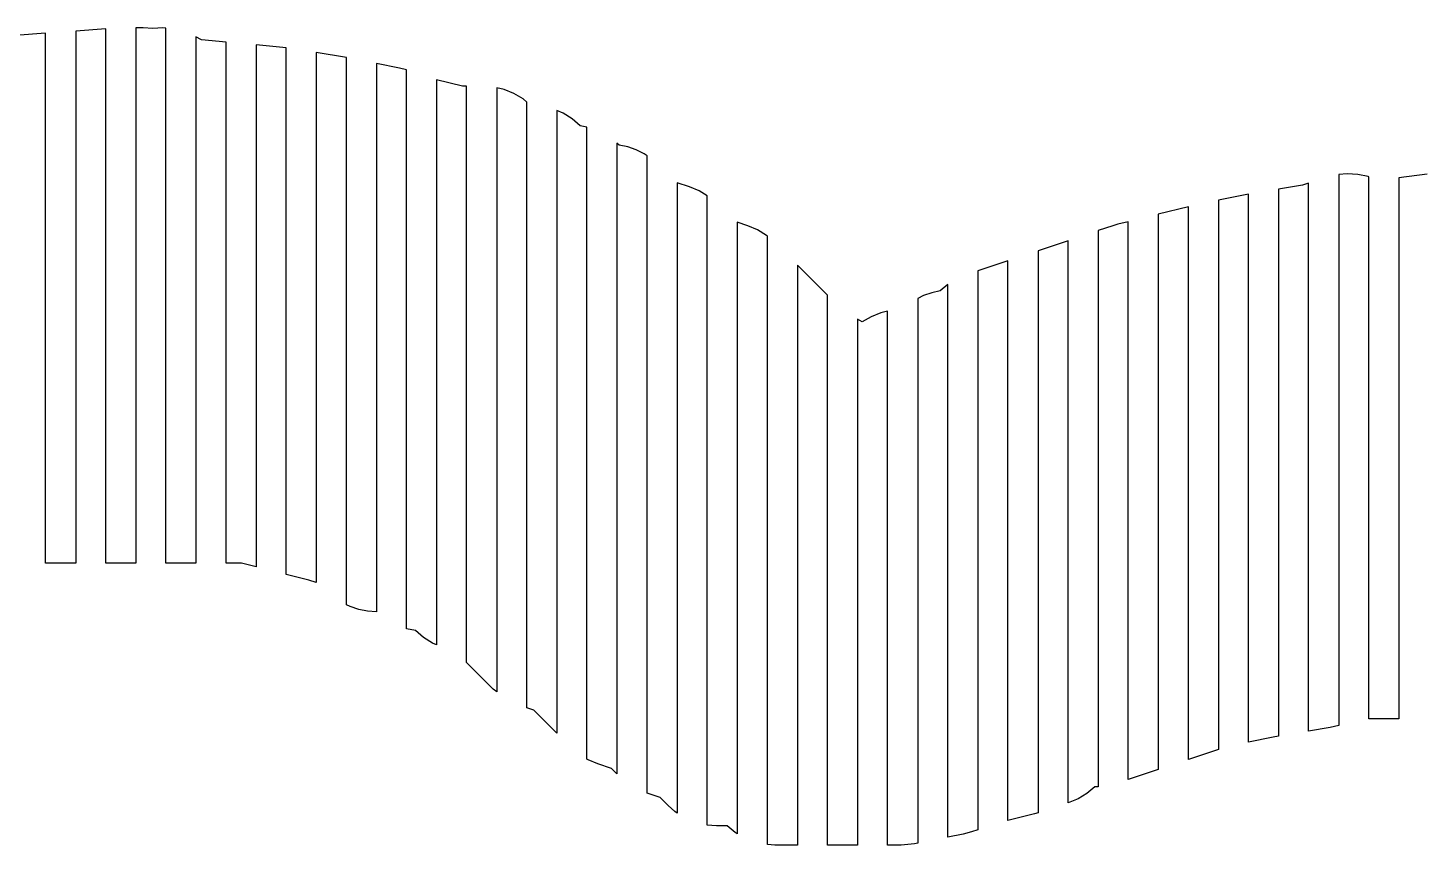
# Model space of a CAD drawing. Header units: metres. Extents: x -6 to 1890, y -8 to 898.
# Drawn here: x 919.2 to 1104.5, y 789.7 to 898.4 of the extents above; entities that cross this region are included whole.
import ezdxf

# ---------------------------------------------------------------- set-up
doc = ezdxf.new("R2010")
doc.units = ezdxf.units.M
doc.layers.add('PASSADAS_COMPLETAS', color=1, linetype='CONTINUOUS')
doc.layers.add('PECAS_2D', color=3, linetype='CONTINUOUS')

msp = doc.modelspace()

# ---------------------------------------------------------------- linework, layer by layer
at = {"layer": 'PASSADAS_COMPLETAS'}
msp.add_lwpolyline([(1105.344, 878.955), (1101.578, 878.484), (1101.578, 873.345), (1101.578, 872.06), (1101.578, 870.775), (1101.578, 869.491), (1101.578, 868.206), (1101.578, 866.921), (1101.578, 864.352), (1101.578, 861.782), (1101.578, 859.212), (1101.578, 856.643), (1101.578, 854.073), (1101.578, 852.788), (1101.578, 851.504), (1101.578, 850.219), (1101.578, 848.934), (1101.578, 816.814), (1101.578, 815.529), (1101.578, 814.244), (1101.578, 812.96), (1101.578, 811.675), (1101.578, 810.39), (1101.578, 806.536), (1097.578, 806.536), (1097.578, 810.396), (1097.578, 811.683), (1097.578, 812.97), (1097.578, 814.256), (1097.578, 815.543), (1097.578, 816.83), (1097.578, 849), (1097.578, 850.287), (1097.578, 851.573), (1097.578, 852.86), (1097.578, 854.147), (1097.578, 856.72), (1097.578, 859.294), (1097.578, 861.868), (1097.578, 864.441), (1097.578, 865.728), (1097.578, 867.015), (1097.578, 868.302), (1097.578, 869.588), (1097.578, 870.875), (1097.578, 872.162), (1097.578, 873.449), (1097.578, 878.596), (1097.482, 878.633), (1096.11, 878.936), (1094.7, 879.024), (1093.578, 878.92), (1093.578, 872.491), (1093.578, 871.205), (1093.578, 869.919), (1093.578, 868.633), (1093.578, 867.348), (1093.578, 866.062), (1093.578, 863.49), (1093.578, 860.919), (1093.578, 858.347), (1093.578, 855.775), (1093.578, 853.204), (1093.578, 851.918), (1093.578, 850.632), (1093.578, 849.346), (1093.578, 848.06), (1093.578, 817.201), (1093.578, 815.915), (1093.578, 814.629), (1093.578, 813.343), (1093.578, 812.057), (1093.578, 810.772), (1093.578, 805.628), (1092.458, 805.367), (1089.578, 804.887), (1089.578, 810.092), (1089.578, 811.394), (1089.578, 812.695), (1089.578, 813.997), (1089.578, 815.298), (1089.578, 847.832), (1089.578, 849.134), (1089.578, 850.435), (1089.578, 851.736), (1089.578, 853.038), (1089.578, 855.64), (1089.578, 858.243), (1089.578, 860.846), (1089.578, 863.449), (1089.578, 866.051), (1089.578, 867.353), (1089.578, 868.654), (1089.578, 869.955), (1089.578, 871.257), (1089.578, 872.558), (1089.578, 877.764), (1088.761, 877.491), (1085.578, 876.961), (1085.578, 871.765), (1085.578, 870.466), (1085.578, 869.167), (1085.578, 867.868), (1085.578, 866.569), (1085.578, 863.971), (1085.578, 861.374), (1085.578, 858.776), (1085.578, 856.178), (1085.578, 853.58), (1085.578, 852.281), (1085.578, 850.982), (1085.578, 849.683), (1085.578, 848.384), (1085.578, 847.085), (1085.578, 815.911), (1085.578, 814.612), (1085.578, 813.313), (1085.578, 812.014), (1085.578, 810.715), (1085.578, 809.416), (1085.578, 804.22), (1084.847, 804.098), (1081.578, 803.445), (1081.578, 808.648), (1081.578, 809.949), (1081.578, 811.25), (1081.578, 812.551), (1081.578, 813.851), (1081.578, 846.373), (1081.578, 847.673), (1081.578, 848.974), (1081.578, 850.275), (1081.578, 851.576), (1081.578, 854.178), (1081.578, 856.779), (1081.578, 859.381), (1081.578, 861.983), (1081.578, 864.584), (1081.578, 865.885), (1081.578, 867.186), (1081.578, 868.487), (1081.578, 869.788), (1081.578, 871.089), (1081.578, 876.292), (1077.578, 875.495), (1077.578, 870.277), (1077.578, 868.972), (1077.578, 867.668), (1077.578, 866.363), (1077.578, 865.059), (1077.578, 863.754), (1077.578, 862.45), (1077.578, 859.841), (1077.578, 857.232), (1077.578, 854.623), (1077.578, 852.014), (1077.578, 850.71), (1077.578, 849.405), (1077.578, 848.101), (1077.578, 846.796), (1077.578, 845.492), (1077.578, 812.88), (1077.578, 811.575), (1077.578, 810.271), (1077.578, 808.966), (1077.578, 807.662), (1077.578, 802.444), (1073.578, 801.111), (1073.578, 806.27), (1073.578, 807.56), (1073.578, 808.85), (1073.578, 810.14), (1073.578, 811.43), (1073.578, 846.258), (1073.578, 847.548), (1073.578, 848.838), (1073.578, 850.128), (1073.578, 852.708), (1073.578, 855.287), (1073.578, 857.867), (1073.578, 860.447), (1073.578, 861.737), (1073.578, 863.027), (1073.578, 864.317), (1073.578, 865.607), (1073.578, 866.897), (1073.578, 868.187), (1073.578, 869.477), (1073.578, 874.636), (1069.578, 873.636), (1069.578, 868.453), (1069.578, 867.157), (1069.578, 865.862), (1069.578, 864.566), (1069.578, 863.27), (1069.578, 861.974), (1069.578, 859.383), (1069.578, 856.791), (1069.578, 854.2), (1069.578, 851.608), (1069.578, 849.017), (1069.578, 847.721), (1069.578, 846.425), (1069.578, 845.129), (1069.578, 843.833), (1069.578, 810.143), (1069.578, 808.848), (1069.578, 807.552), (1069.578, 806.256), (1069.578, 804.96), (1069.578, 799.777), (1065.578, 798.444), (1065.578, 803.65), (1065.578, 804.952), (1065.578, 806.254), (1065.578, 807.555), (1065.578, 808.857), (1065.578, 842.699), (1065.578, 844.001), (1065.578, 845.302), (1065.578, 846.604), (1065.578, 847.906), (1065.578, 849.207), (1065.578, 851.81), (1065.578, 854.414), (1065.578, 857.017), (1065.578, 859.62), (1065.578, 860.922), (1065.578, 863.525), (1065.578, 864.827), (1065.578, 866.128), (1065.578, 867.43), (1065.578, 872.636), (1064.195, 872.291), (1063.524, 872.095), (1061.578, 871.446), (1061.578, 866.258), (1061.578, 864.96), (1061.578, 863.663), (1061.578, 862.366), (1061.578, 861.069), (1061.578, 858.474), (1061.578, 857.177), (1061.578, 854.583), (1061.578, 851.988), (1061.578, 849.394), (1061.578, 846.8), (1061.578, 845.502), (1061.578, 844.205), (1061.578, 841.611), (1061.578, 807.884), (1061.578, 806.586), (1061.578, 805.289), (1061.578, 803.992), (1061.578, 802.695), (1061.578, 801.398), (1061.578, 797.506), (1061.122, 797.487), (1060.077, 796.611), (1058.905, 795.896), (1057.578, 795.346), (1057.578, 800.503), (1057.578, 801.792), (1057.578, 803.081), (1057.578, 804.37), (1057.578, 805.659), (1057.578, 806.948), (1057.578, 840.464), (1057.578, 843.042), (1057.578, 844.331), (1057.578, 845.621), (1057.578, 848.199), (1057.578, 850.777), (1057.578, 853.355), (1057.578, 855.933), (1057.578, 858.511), (1057.578, 859.8), (1057.578, 861.09), (1057.578, 862.379), (1057.578, 863.668), (1057.578, 864.957), (1057.578, 870.113), (1053.578, 868.78), (1053.578, 863.624), (1053.578, 862.335), (1053.578, 861.046), (1053.578, 859.757), (1053.578, 858.468), (1053.578, 855.89), (1053.578, 854.601), (1053.578, 852.023), (1053.578, 849.446), (1053.578, 846.868), (1053.578, 844.29), (1053.578, 843.001), (1053.578, 841.712), (1053.578, 840.423), (1053.578, 839.134), (1053.578, 805.622), (1053.578, 804.333), (1053.578, 803.044), (1053.578, 801.755), (1053.578, 800.466), (1053.578, 799.177), (1053.578, 794.021), (1053.098, 793.881), (1049.578, 793.001), (1049.578, 798.135), (1049.578, 799.419), (1049.578, 800.703), (1049.578, 801.986), (1049.578, 803.27), (1049.578, 808.404), (1049.578, 837.925), (1049.578, 839.209), (1049.578, 840.492), (1049.578, 841.776), (1049.578, 843.059), (1049.578, 844.343), (1049.578, 846.91), (1049.578, 849.477), (1049.578, 852.044), (1049.578, 854.611), (1049.578, 857.178), (1049.578, 858.462), (1049.578, 859.745), (1049.578, 861.029), (1049.578, 867.446), (1045.578, 866.113), (1045.578, 859.592), (1045.578, 858.288), (1045.578, 856.984), (1045.578, 855.68), (1045.578, 854.376), (1045.578, 853.072), (1045.578, 850.463), (1045.578, 847.855), (1045.578, 845.247), (1045.578, 842.639), (1045.578, 841.334), (1045.578, 840.03), (1045.578, 838.726), (1045.578, 837.422), (1045.578, 836.118), (1045.578, 802.21), (1045.578, 800.906), (1045.578, 799.602), (1045.578, 798.298), (1045.578, 796.994), (1045.578, 791.777), (1044.72, 791.491), (1043.627, 791.201), (1041.578, 790.791), (1041.578, 795.949), (1041.578, 797.239), (1041.578, 798.528), (1041.578, 799.817), (1041.578, 801.107), (1041.578, 834.633), (1041.578, 835.922), (1041.578, 837.212), (1041.578, 838.501), (1041.578, 839.791), (1041.578, 842.369), (1041.578, 844.948), (1041.578, 847.527), (1041.578, 850.106), (1041.578, 851.396), (1041.578, 853.975), (1041.578, 855.264), (1041.578, 856.553), (1041.578, 857.843), (1041.578, 864.29), (1040.569, 863.424), (1039.451, 863.194), (1038.358, 862.821), (1037.578, 862.437), (1037.578, 855.969), (1037.578, 854.675), (1037.578, 853.381), (1037.578, 852.088), (1037.578, 850.794), (1037.578, 848.207), (1037.578, 845.619), (1037.578, 843.032), (1037.578, 840.445), (1037.578, 839.151), (1037.578, 837.857), (1037.578, 836.564), (1037.578, 835.27), (1037.578, 833.976), (1037.578, 832.683), (1037.578, 831.389), (1037.578, 801.634), (1037.578, 800.341), (1037.578, 799.047), (1037.578, 797.753), (1037.578, 796.46), (1037.578, 795.166), (1037.578, 789.991), (1037.164, 789.908), (1035.379, 789.732), (1033.578, 789.732), (1033.578, 793.604), (1033.578, 794.895), (1033.578, 796.186), (1033.578, 797.476), (1033.578, 798.767), (1033.578, 800.058), (1033.578, 829.746), (1033.578, 831.037), (1033.578, 832.328), (1033.578, 833.619), (1033.578, 834.909), (1033.578, 836.2), (1033.578, 838.782), (1033.578, 841.363), (1033.578, 843.945), (1033.578, 846.526), (1033.578, 849.108), (1033.578, 850.399), (1033.578, 851.69), (1033.578, 852.98), (1033.578, 854.271), (1033.578, 860.725), (1032.672, 860.517), (1031.388, 860.007), (1030.209, 859.317), (1029.578, 859.69), (1029.578, 854.508), (1029.578, 853.213), (1029.578, 851.917), (1029.578, 849.326), (1029.578, 848.031), (1029.578, 846.735), (1029.578, 844.144), (1029.578, 841.553), (1029.578, 836.371), (1029.578, 835.075), (1029.578, 833.78), (1029.578, 832.484), (1029.578, 831.189), (1029.578, 829.893), (1029.578, 800.096), (1029.578, 798.8), (1029.578, 797.505), (1029.578, 796.209), (1029.578, 794.914), (1029.578, 793.618), (1029.578, 789.732), (1025.578, 789.732), (1025.578, 793.581), (1025.578, 794.864), (1025.578, 796.147), (1025.578, 797.43), (1025.578, 798.713), (1025.578, 799.996), (1025.578, 832.073), (1025.578, 834.639), (1025.578, 835.922), (1025.578, 837.205), (1025.578, 839.771), (1025.578, 842.337), (1025.578, 843.62), (1025.578, 844.903), (1025.578, 846.186), (1025.578, 847.469), (1025.578, 848.752), (1025.578, 850.035), (1025.578, 851.319), (1025.578, 852.602), (1025.578, 853.885), (1025.578, 855.168), (1025.578, 856.451), (1025.578, 857.734), (1025.578, 862.866), (1021.578, 866.866), (1021.578, 861.724), (1021.578, 860.438), (1021.578, 859.153), (1021.578, 857.867), (1021.578, 856.581), (1021.578, 855.296), (1021.578, 852.725), (1021.578, 850.154), (1021.578, 848.868), (1021.578, 846.297), (1021.578, 845.011), (1021.578, 843.726), (1021.578, 842.44), (1021.578, 841.155), (1021.578, 839.869), (1021.578, 838.583), (1021.578, 837.298), (1021.578, 836.012), (1021.578, 834.727), (1021.578, 800.016), (1021.578, 798.731), (1021.578, 797.445), (1021.578, 796.16), (1021.578, 794.874), (1021.578, 793.588), (1021.578, 789.732), (1018.576, 789.732), (1017.578, 789.808), (1017.578, 794.946), (1017.578, 796.23), (1017.578, 797.515), (1017.578, 798.799), (1017.578, 800.083), (1017.578, 801.368), (1017.578, 837.332), (1017.578, 838.616), (1017.578, 839.901), (1017.578, 841.185), (1017.578, 842.47), (1017.578, 843.754), (1017.578, 845.038), (1017.578, 847.607), (1017.578, 850.176), (1017.578, 852.745), (1017.578, 854.029), (1017.578, 856.598), (1017.578, 857.883), (1017.578, 859.167), (1017.578, 860.452), (1017.578, 861.736), (1017.578, 863.02), (1017.578, 864.305), (1017.578, 870.727), (1017.482, 870.809), (1016.282, 871.551), (1014.99, 872.095), (1013.578, 872.566), (1013.578, 867.403), (1013.578, 866.112), (1013.578, 864.822), (1013.578, 863.531), (1013.578, 862.24), (1013.578, 859.659), (1013.578, 858.368), (1013.578, 857.077), (1013.578, 854.496), (1013.578, 851.914), (1013.578, 849.333), (1013.578, 848.042), (1013.578, 846.752), (1013.578, 845.461), (1013.578, 844.17), (1013.578, 841.589), (1013.578, 802.867), (1013.578, 801.577), (1013.578, 800.286), (1013.578, 798.995), (1013.578, 797.704), (1013.578, 796.414), (1013.578, 791.251), (1013.287, 791.426), (1012.222, 792.317), (1010.82, 792.317), (1009.578, 792.407), (1009.578, 797.555), (1009.578, 798.842), (1009.578, 800.129), (1009.578, 801.417), (1009.578, 802.704), (1009.578, 803.991), (1009.578, 845.18), (1009.578, 846.467), (1009.578, 847.754), (1009.578, 849.041), (1009.578, 850.328), (1009.578, 851.615), (1009.578, 854.19), (1009.578, 856.764), (1009.578, 859.338), (1009.578, 860.625), (1009.578, 861.913), (1009.578, 863.2), (1009.578, 864.487), (1009.578, 865.774), (1009.578, 867.061), (1009.578, 868.348), (1009.578, 869.636), (1009.578, 870.923), (1009.578, 876.071), (1008.527, 876.721), (1007.234, 877.266), (1005.578, 877.818), (1005.578, 872.66), (1005.578, 871.37), (1005.578, 870.081), (1005.578, 868.791), (1005.578, 867.502), (1005.578, 866.212), (1005.578, 864.923), (1005.578, 863.633), (1005.578, 862.344), (1005.578, 859.765), (1005.578, 857.186), (1005.578, 854.607), (1005.578, 853.317), (1005.578, 852.027), (1005.578, 850.738), (1005.578, 849.448), (1005.578, 848.159), (1005.578, 806.894), (1005.578, 805.605), (1005.578, 804.315), (1005.578, 803.026), (1005.578, 801.736), (1005.578, 800.447), (1005.578, 799.157), (1005.578, 793.999), (1005.267, 794.208), (1004.385, 794.982), (1003.319, 796.048), (1001.578, 796.629), (1001.578, 801.766), (1001.578, 803.051), (1001.578, 804.335), (1001.578, 805.62), (1001.578, 806.904), (1001.578, 808.188), (1001.578, 809.473), (1001.578, 850.574), (1001.578, 851.858), (1001.578, 853.143), (1001.578, 854.427), (1001.578, 855.711), (1001.578, 856.996), (1001.578, 859.565), (1001.578, 862.134), (1001.578, 863.418), (1001.578, 865.987), (1001.578, 868.556), (1001.578, 869.84), (1001.578, 871.124), (1001.578, 872.409), (1001.578, 873.693), (1001.578, 874.978), (1001.578, 876.262), (1001.578, 881.4), (1001.185, 881.664), (1000.127, 882.192), (999.014, 882.577), (997.865, 882.823), (997.578, 883.076), (997.578, 877.914), (997.578, 876.624), (997.578, 875.334), (997.578, 874.043), (997.578, 872.753), (997.578, 871.463), (997.578, 870.172), (997.578, 868.882), (997.578, 867.592), (997.578, 865.011), (997.578, 862.43), (997.578, 859.85), (997.578, 858.56), (997.578, 857.269), (997.578, 855.979), (997.578, 854.688), (997.578, 853.398), (997.578, 812.108), (997.578, 810.817), (997.578, 809.527), (997.578, 808.237), (997.578, 806.946), (997.578, 805.656), (997.578, 804.366), (997.578, 799.204), (996.856, 799.926), (995.016, 800.54), (993.724, 801.084), (993.578, 801.174), (993.578, 806.346), (993.578, 807.639), (993.578, 808.932), (993.578, 810.225), (993.578, 811.518), (993.578, 812.811), (993.578, 814.104), (993.578, 855.479), (993.578, 856.772), (993.578, 858.065), (993.578, 859.358), (993.578, 860.651), (993.578, 863.237), (993.578, 865.823), (993.578, 867.116), (993.578, 869.702), (993.578, 872.288), (993.578, 873.581), (993.578, 874.874), (993.578, 876.167), (993.578, 877.46), (993.578, 878.753), (993.578, 880.046), (993.578, 885.218), (992.695, 885.408), (991.623, 886.325), (990.399, 887.078), (989.578, 887.418), (989.578, 882.243), (989.578, 880.949), (989.578, 879.656), (989.578, 877.068), (989.578, 875.774), (989.578, 874.481), (989.578, 873.187), (989.578, 871.893), (989.578, 870.599), (989.578, 868.012), (989.578, 865.424), (989.578, 862.837), (989.578, 861.543), (989.578, 860.25), (989.578, 858.956), (989.578, 857.662), (989.578, 818.85), (989.578, 817.556), (989.578, 816.263), (989.578, 814.969), (989.578, 813.675), (989.578, 812.381), (989.578, 811.088), (989.578, 804.619), (986.515, 807.682), (985.578, 807.994), (985.578, 813.192), (985.578, 814.491), (985.578, 815.79), (985.578, 817.09), (985.578, 818.389), (985.578, 819.688), (985.578, 820.988), (985.578, 822.287), (985.578, 859.967), (985.578, 861.267), (985.578, 862.566), (985.578, 863.865), (985.578, 865.165), (985.578, 867.763), (985.578, 870.362), (985.578, 872.961), (985.578, 875.559), (985.578, 876.859), (985.578, 878.158), (985.578, 879.457), (985.578, 880.757), (985.578, 882.056), (985.578, 883.355), (985.578, 888.553), (985.086, 888.964), (983.875, 889.694), (982.558, 890.23), (981.578, 890.46), (981.578, 885.275), (981.578, 883.979), (981.578, 882.683), (981.578, 881.387), (981.578, 880.091), (981.578, 878.795), (981.578, 877.499), (981.578, 876.202), (981.578, 874.906), (981.578, 872.314), (981.578, 869.722), (981.578, 867.13), (981.578, 865.833), (981.578, 864.537), (981.578, 863.241), (981.578, 861.945), (981.578, 860.649), (981.578, 824.357), (981.578, 823.061), (981.578, 821.765), (981.578, 820.469), (981.578, 819.173), (981.578, 817.877), (981.578, 816.58), (981.578, 810.1), (981.118, 810.494), (977.578, 814.034), (977.578, 819.229), (977.578, 820.527), (977.578, 821.826), (977.578, 823.125), (977.578, 824.424), (977.578, 825.722), (977.578, 827.021), (977.578, 862.087), (977.578, 863.385), (977.578, 864.684), (977.578, 865.983), (977.578, 867.282), (977.578, 868.58), (977.578, 871.178), (977.578, 873.775), (977.578, 876.373), (977.578, 877.672), (977.578, 878.97), (977.578, 880.269), (977.578, 881.568), (977.578, 882.866), (977.578, 884.165), (977.578, 885.464), (977.578, 886.763), (977.578, 890.659), (977.04, 890.659), (973.578, 891.524), (973.578, 887.637), (973.578, 886.341), (973.578, 885.045), (973.578, 883.75), (973.578, 882.454), (973.578, 881.158), (973.578, 879.862), (973.578, 878.567), (973.578, 877.271), (973.578, 875.975), (973.578, 873.383), (973.578, 870.792), (973.578, 868.2), (973.578, 866.905), (973.578, 865.609), (973.578, 864.313), (973.578, 829.327), (973.578, 828.032), (973.578, 826.736), (973.578, 825.44), (973.578, 824.144), (973.578, 822.849), (973.578, 821.553), (973.578, 816.37), (973.042, 816.596), (971.842, 817.337), (970.768, 818.259), (969.578, 818.514), (969.578, 823.728), (969.578, 825.032), (969.578, 826.336), (969.578, 827.639), (969.578, 828.943), (969.578, 830.247), (969.578, 831.55), (969.578, 865.445), (969.578, 866.749), (969.578, 868.053), (969.578, 869.356), (969.578, 871.964), (969.578, 874.571), (969.578, 877.178), (969.578, 878.482), (969.578, 879.786), (969.578, 881.089), (969.578, 882.393), (969.578, 883.697), (969.578, 885), (969.578, 886.304), (969.578, 887.608), (969.578, 888.911), (969.578, 892.822), (968.656, 893.067), (965.578, 893.683), (965.578, 889.776), (965.578, 888.474), (965.578, 887.171), (965.578, 885.869), (965.578, 884.567), (965.578, 883.264), (965.578, 881.962), (965.578, 879.358), (965.578, 878.055), (965.578, 875.451), (965.578, 872.846), (965.578, 871.544), (965.578, 870.242), (965.578, 868.939), (965.578, 867.637), (965.578, 866.335), (965.578, 832.475), (965.578, 831.173), (965.578, 829.87), (965.578, 828.568), (965.578, 827.266), (965.578, 825.964), (965.578, 824.661), (965.578, 820.754), (964.408, 820.83), (963.237, 821.061), (962.096, 821.447), (961.578, 821.703), (961.578, 826.9), (961.578, 828.2), (961.578, 829.499), (961.578, 830.799), (961.578, 832.098), (961.578, 833.397), (961.578, 867.181), (961.578, 868.48), (961.578, 869.779), (961.578, 871.079), (961.578, 872.378), (961.578, 874.977), (961.578, 877.576), (961.578, 878.875), (961.578, 881.474), (961.578, 882.773), (961.578, 884.072), (961.578, 885.372), (961.578, 886.671), (961.578, 887.97), (961.578, 889.27), (961.578, 890.569), (961.578, 894.467), (957.578, 895.134), (957.578, 891.218), (957.578, 889.913), (957.578, 888.608), (957.578, 887.303), (957.578, 885.997), (957.578, 884.692), (957.578, 883.387), (957.578, 882.082), (957.578, 880.776), (957.578, 878.166), (957.578, 875.556), (957.578, 872.945), (957.578, 871.64), (957.578, 870.335), (957.578, 869.03), (957.578, 867.724), (957.578, 835.094), (957.578, 833.789), (957.578, 832.484), (957.578, 831.178), (957.578, 829.873), (957.578, 828.568), (957.578, 824.652), (956.569, 824.989), (953.578, 825.737), (953.578, 829.628), (953.578, 830.925), (953.578, 832.222), (953.578, 833.519), (953.578, 834.816), (953.578, 836.113), (953.578, 868.54), (953.578, 869.837), (953.578, 871.134), (953.578, 872.431), (953.578, 873.728), (953.578, 876.323), (953.578, 878.917), (953.578, 881.511), (953.578, 882.808), (953.578, 884.105), (953.578, 885.402), (953.578, 886.699), (953.578, 887.996), (953.578, 889.293), (953.578, 890.59), (953.578, 891.888), (953.578, 895.779), (949.578, 896.146), (949.578, 892.29), (949.578, 891.005), (949.578, 889.719), (949.578, 888.434), (949.578, 887.149), (949.578, 885.863), (949.578, 884.578), (949.578, 883.293), (949.578, 880.722), (949.578, 878.151), (949.578, 875.58), (949.578, 874.295), (949.578, 873.01), (949.578, 871.724), (949.578, 870.439), (949.578, 869.154), (949.578, 838.305), (949.578, 835.734), (949.578, 834.449), (949.578, 833.163), (949.578, 831.878), (949.578, 830.593), (949.578, 826.737), (947.654, 827.217), (945.578, 827.217), (945.578, 831.067), (945.578, 832.35), (945.578, 833.633), (945.578, 834.917), (945.578, 836.2), (945.578, 837.483), (945.578, 870.846), (945.578, 872.129), (945.578, 873.412), (945.578, 874.696), (945.578, 877.262), (945.578, 879.828), (945.578, 881.112), (945.578, 883.678), (945.578, 884.961), (945.578, 886.244), (945.578, 887.528), (945.578, 888.811), (945.578, 890.094), (945.578, 891.377), (945.578, 892.66), (945.578, 896.51), (942.305, 896.807), (941.578, 897.233), (941.578, 893.343), (941.578, 892.047), (941.578, 890.75), (941.578, 889.453), (941.578, 888.157), (941.578, 886.86), (941.578, 885.564), (941.578, 884.267), (941.578, 881.674), (941.578, 879.081), (941.578, 876.488), (941.578, 875.191), (941.578, 873.894), (941.578, 872.598), (941.578, 871.301), (941.578, 870.005), (941.578, 837.59), (941.578, 836.294), (941.578, 834.997), (941.578, 833.7), (941.578, 832.404), (941.578, 831.107), (941.578, 827.217), (937.578, 827.217), (937.578, 831.099), (937.578, 832.393), (937.578, 833.687), (937.578, 834.981), (937.578, 836.275), (937.578, 837.569), (937.578, 869.917), (937.578, 871.211), (937.578, 872.505), (937.578, 873.798), (937.578, 875.092), (937.578, 877.68), (937.578, 880.268), (937.578, 882.856), (937.578, 884.15), (937.578, 885.444), (937.578, 886.738), (937.578, 888.032), (937.578, 889.326), (937.578, 890.619), (937.578, 891.913), (937.578, 893.207), (937.578, 898.383), (937.186, 898.414), (935.848, 898.322), (934.556, 898.414), (933.578, 898.414), (933.578, 893.236), (933.578, 891.942), (933.578, 890.648), (933.578, 889.353), (933.578, 888.059), (933.578, 886.764), (933.578, 885.47), (933.578, 884.175), (933.578, 881.586), (933.578, 878.997), (933.578, 876.408), (933.578, 875.114), (933.578, 873.819), (933.578, 872.525), (933.578, 871.23), (933.578, 869.936), (933.578, 837.573), (933.578, 836.279), (933.578, 834.984), (933.578, 833.69), (933.578, 832.395), (933.578, 831.101), (933.578, 827.217), (929.578, 827.217), (929.578, 831.093), (929.578, 832.385), (929.578, 833.676), (929.578, 834.968), (929.578, 836.26), (929.578, 837.552), (929.578, 869.847), (929.578, 871.139), (929.578, 872.431), (929.578, 873.722), (929.578, 875.014), (929.578, 877.598), (929.578, 880.181), (929.578, 881.473), (929.578, 884.057), (929.578, 885.349), (929.578, 886.641), (929.578, 887.932), (929.578, 889.224), (929.578, 890.516), (929.578, 891.808), (929.578, 893.099), (929.578, 898.267), (925.578, 897.981), (925.578, 892.835), (925.578, 891.548), (925.578, 890.261), (925.578, 888.975), (925.578, 887.688), (925.578, 886.401), (925.578, 885.115), (925.578, 883.828), (925.578, 882.542), (925.578, 879.968), (925.578, 877.395), (925.578, 874.822), (925.578, 873.535), (925.578, 872.249), (925.578, 870.962), (925.578, 869.676), (925.578, 837.51), (925.578, 836.224), (925.578, 834.937), (925.578, 833.65), (925.578, 832.364), (925.578, 831.077), (925.578, 827.217), (921.578, 827.217), (921.578, 831.133), (921.578, 832.438), (921.578, 833.743), (921.578, 835.048), (921.578, 836.353), (921.578, 837.659), (921.578, 868.982), (921.578, 870.287), (921.578, 871.592), (921.578, 872.898), (921.578, 874.203), (921.578, 876.813), (921.578, 879.423), (921.578, 882.034), (921.578, 884.644), (921.578, 885.949), (921.578, 887.254), (921.578, 888.559), (921.578, 889.864), (921.578, 891.17), (921.578, 892.475), (921.578, 897.695), (917.578, 897.41)], dxfattribs=at)
at = {"layer": 'PECAS_2D'}
msp.add_lwpolyline([(1105.344, 878.955), (1101.578, 878.484), (1101.578, 873.345), (1101.578, 872.06), (1101.578, 870.775), (1101.578, 869.491), (1101.578, 868.206), (1101.578, 866.921), (1101.578, 864.352), (1101.578, 861.782), (1101.578, 859.212), (1101.578, 856.643), (1101.578, 854.073), (1101.578, 852.788), (1101.578, 851.504), (1101.578, 850.219), (1101.578, 848.934), (1101.578, 816.814), (1101.578, 815.529), (1101.578, 814.244), (1101.578, 812.96), (1101.578, 811.675), (1101.578, 810.39), (1101.578, 806.536), (1097.578, 806.536), (1097.578, 810.396), (1097.578, 811.683), (1097.578, 812.97), (1097.578, 814.256), (1097.578, 815.543), (1097.578, 816.83), (1097.578, 849), (1097.578, 850.287), (1097.578, 851.573), (1097.578, 852.86), (1097.578, 854.147), (1097.578, 856.72), (1097.578, 859.294), (1097.578, 861.868), (1097.578, 864.441), (1097.578, 865.728), (1097.578, 867.015), (1097.578, 868.302), (1097.578, 869.588), (1097.578, 870.875), (1097.578, 872.162), (1097.578, 873.449), (1097.578, 878.596), (1097.482, 878.633), (1096.11, 878.936), (1094.7, 879.024), (1093.578, 878.92), (1093.578, 872.491), (1093.578, 871.205), (1093.578, 869.919), (1093.578, 868.633), (1093.578, 867.348), (1093.578, 866.062), (1093.578, 863.49), (1093.578, 860.919), (1093.578, 858.347), (1093.578, 855.775), (1093.578, 853.204), (1093.578, 851.918), (1093.578, 850.632), (1093.578, 849.346), (1093.578, 848.06), (1093.578, 817.201), (1093.578, 815.915), (1093.578, 814.629), (1093.578, 813.343), (1093.578, 812.057), (1093.578, 810.772), (1093.578, 805.628), (1092.458, 805.367), (1089.578, 804.887), (1089.578, 810.092), (1089.578, 811.394), (1089.578, 812.695), (1089.578, 813.997), (1089.578, 815.298), (1089.578, 847.832), (1089.578, 849.134), (1089.578, 850.435), (1089.578, 851.736), (1089.578, 853.038), (1089.578, 855.64), (1089.578, 858.243), (1089.578, 860.846), (1089.578, 863.449), (1089.578, 866.051), (1089.578, 867.353), (1089.578, 868.654), (1089.578, 869.955), (1089.578, 871.257), (1089.578, 872.558), (1089.578, 877.764), (1088.761, 877.491), (1085.578, 876.961), (1085.578, 871.765), (1085.578, 870.466), (1085.578, 869.167), (1085.578, 867.868), (1085.578, 866.569), (1085.578, 863.971), (1085.578, 861.374), (1085.578, 858.776), (1085.578, 856.178), (1085.578, 853.58), (1085.578, 852.281), (1085.578, 850.982), (1085.578, 849.683), (1085.578, 848.384), (1085.578, 847.085), (1085.578, 815.911), (1085.578, 814.612), (1085.578, 813.313), (1085.578, 812.014), (1085.578, 810.715), (1085.578, 809.416), (1085.578, 804.22), (1084.847, 804.098), (1081.578, 803.445), (1081.578, 808.648), (1081.578, 809.949), (1081.578, 811.25), (1081.578, 812.551), (1081.578, 813.851), (1081.578, 846.373), (1081.578, 847.673), (1081.578, 848.974), (1081.578, 850.275), (1081.578, 851.576), (1081.578, 854.178), (1081.578, 856.779), (1081.578, 859.381), (1081.578, 861.983), (1081.578, 864.584), (1081.578, 865.885), (1081.578, 867.186), (1081.578, 868.487), (1081.578, 869.788), (1081.578, 871.089), (1081.578, 876.292), (1077.578, 875.495), (1077.578, 870.277), (1077.578, 868.972), (1077.578, 867.668), (1077.578, 866.363), (1077.578, 865.059), (1077.578, 863.754), (1077.578, 862.45), (1077.578, 859.841), (1077.578, 857.232), (1077.578, 854.623), (1077.578, 852.014), (1077.578, 850.71), (1077.578, 849.405), (1077.578, 848.101), (1077.578, 846.796), (1077.578, 845.492), (1077.578, 812.88), (1077.578, 811.575), (1077.578, 810.271), (1077.578, 808.966), (1077.578, 807.662), (1077.578, 802.444), (1073.578, 801.111), (1073.578, 806.27), (1073.578, 807.56), (1073.578, 808.85), (1073.578, 810.14), (1073.578, 811.43), (1073.578, 846.258), (1073.578, 847.548), (1073.578, 848.838), (1073.578, 850.128), (1073.578, 852.708), (1073.578, 855.287), (1073.578, 857.867), (1073.578, 860.447), (1073.578, 861.737), (1073.578, 863.027), (1073.578, 864.317), (1073.578, 865.607), (1073.578, 866.897), (1073.578, 868.187), (1073.578, 869.477), (1073.578, 874.636), (1069.578, 873.636), (1069.578, 868.453), (1069.578, 867.157), (1069.578, 865.862), (1069.578, 864.566), (1069.578, 863.27), (1069.578, 861.974), (1069.578, 859.383), (1069.578, 856.791), (1069.578, 854.2), (1069.578, 851.608), (1069.578, 849.017), (1069.578, 847.721), (1069.578, 846.425), (1069.578, 845.129), (1069.578, 843.833), (1069.578, 810.143), (1069.578, 808.848), (1069.578, 807.552), (1069.578, 806.256), (1069.578, 804.96), (1069.578, 799.777), (1065.578, 798.444), (1065.578, 803.65), (1065.578, 804.952), (1065.578, 806.254), (1065.578, 807.555), (1065.578, 808.857), (1065.578, 842.699), (1065.578, 844.001), (1065.578, 845.302), (1065.578, 846.604), (1065.578, 847.906), (1065.578, 849.207), (1065.578, 851.81), (1065.578, 854.414), (1065.578, 857.017), (1065.578, 859.62), (1065.578, 860.922), (1065.578, 863.525), (1065.578, 864.827), (1065.578, 866.128), (1065.578, 867.43), (1065.578, 872.636), (1064.195, 872.291), (1063.524, 872.095), (1061.578, 871.446), (1061.578, 866.258), (1061.578, 864.96), (1061.578, 863.663), (1061.578, 862.366), (1061.578, 861.069), (1061.578, 858.474), (1061.578, 857.177), (1061.578, 854.583), (1061.578, 851.988), (1061.578, 849.394), (1061.578, 846.8), (1061.578, 845.502), (1061.578, 844.205), (1061.578, 841.611), (1061.578, 807.884), (1061.578, 806.586), (1061.578, 805.289), (1061.578, 803.992), (1061.578, 802.695), (1061.578, 801.398), (1061.578, 797.506), (1061.122, 797.487), (1060.077, 796.611), (1058.905, 795.896), (1057.578, 795.346), (1057.578, 800.503), (1057.578, 801.792), (1057.578, 803.081), (1057.578, 804.37), (1057.578, 805.659), (1057.578, 806.948), (1057.578, 840.464), (1057.578, 843.042), (1057.578, 844.331), (1057.578, 845.621), (1057.578, 848.199), (1057.578, 850.777), (1057.578, 853.355), (1057.578, 855.933), (1057.578, 858.511), (1057.578, 859.8), (1057.578, 861.09), (1057.578, 862.379), (1057.578, 863.668), (1057.578, 864.957), (1057.578, 870.113), (1053.578, 868.78), (1053.578, 863.624), (1053.578, 862.335), (1053.578, 861.046), (1053.578, 859.757), (1053.578, 858.468), (1053.578, 855.89), (1053.578, 854.601), (1053.578, 852.023), (1053.578, 849.446), (1053.578, 846.868), (1053.578, 844.29), (1053.578, 843.001), (1053.578, 841.712), (1053.578, 840.423), (1053.578, 839.134), (1053.578, 805.622), (1053.578, 804.333), (1053.578, 803.044), (1053.578, 801.755), (1053.578, 800.466), (1053.578, 799.177), (1053.578, 794.021), (1053.098, 793.881), (1049.578, 793.001), (1049.578, 798.135), (1049.578, 799.419), (1049.578, 800.703), (1049.578, 801.986), (1049.578, 803.27), (1049.578, 808.404), (1049.578, 837.925), (1049.578, 839.209), (1049.578, 840.492), (1049.578, 841.776), (1049.578, 843.059), (1049.578, 844.343), (1049.578, 846.91), (1049.578, 849.477), (1049.578, 852.044), (1049.578, 854.611), (1049.578, 857.178), (1049.578, 858.462), (1049.578, 859.745), (1049.578, 861.029), (1049.578, 867.446), (1045.578, 866.113), (1045.578, 859.592), (1045.578, 858.288), (1045.578, 856.984), (1045.578, 855.68), (1045.578, 854.376), (1045.578, 853.072), (1045.578, 850.463), (1045.578, 847.855), (1045.578, 845.247), (1045.578, 842.639), (1045.578, 841.334), (1045.578, 840.03), (1045.578, 838.726), (1045.578, 837.422), (1045.578, 836.118), (1045.578, 802.21), (1045.578, 800.906), (1045.578, 799.602), (1045.578, 798.298), (1045.578, 796.994), (1045.578, 791.777), (1044.72, 791.491), (1043.627, 791.201), (1041.578, 790.791), (1041.578, 795.949), (1041.578, 797.239), (1041.578, 798.528), (1041.578, 799.817), (1041.578, 801.107), (1041.578, 834.633), (1041.578, 835.922), (1041.578, 837.212), (1041.578, 838.501), (1041.578, 839.791), (1041.578, 842.369), (1041.578, 844.948), (1041.578, 847.527), (1041.578, 850.106), (1041.578, 851.396), (1041.578, 853.975), (1041.578, 855.264), (1041.578, 856.553), (1041.578, 857.843), (1041.578, 864.29), (1040.569, 863.424), (1039.451, 863.194), (1038.358, 862.821), (1037.578, 862.437), (1037.578, 855.969), (1037.578, 854.675), (1037.578, 853.381), (1037.578, 852.088), (1037.578, 850.794), (1037.578, 848.207), (1037.578, 845.619), (1037.578, 843.032), (1037.578, 840.445), (1037.578, 839.151), (1037.578, 837.857), (1037.578, 836.564), (1037.578, 835.27), (1037.578, 833.976), (1037.578, 832.683), (1037.578, 831.389), (1037.578, 801.634), (1037.578, 800.341), (1037.578, 799.047), (1037.578, 797.753), (1037.578, 796.46), (1037.578, 795.166), (1037.578, 789.991), (1037.164, 789.908), (1035.379, 789.732), (1033.578, 789.732), (1033.578, 793.604), (1033.578, 794.895), (1033.578, 796.186), (1033.578, 797.476), (1033.578, 798.767), (1033.578, 800.058), (1033.578, 829.746), (1033.578, 831.037), (1033.578, 832.328), (1033.578, 833.619), (1033.578, 834.909), (1033.578, 836.2), (1033.578, 838.782), (1033.578, 841.363), (1033.578, 843.945), (1033.578, 846.526), (1033.578, 849.108), (1033.578, 850.399), (1033.578, 851.69), (1033.578, 852.98), (1033.578, 854.271), (1033.578, 860.725), (1032.672, 860.517), (1031.388, 860.007), (1030.209, 859.317), (1029.578, 859.69), (1029.578, 854.508), (1029.578, 853.213), (1029.578, 851.917), (1029.578, 849.326), (1029.578, 848.031), (1029.578, 846.735), (1029.578, 844.144), (1029.578, 841.553), (1029.578, 836.371), (1029.578, 835.075), (1029.578, 833.78), (1029.578, 832.484), (1029.578, 831.189), (1029.578, 829.893), (1029.578, 800.096), (1029.578, 798.8), (1029.578, 797.505), (1029.578, 796.209), (1029.578, 794.914), (1029.578, 793.618), (1029.578, 789.732), (1025.578, 789.732), (1025.578, 793.581), (1025.578, 794.864), (1025.578, 796.147), (1025.578, 797.43), (1025.578, 798.713), (1025.578, 799.996), (1025.578, 832.073), (1025.578, 834.639), (1025.578, 835.922), (1025.578, 837.205), (1025.578, 839.771), (1025.578, 842.337), (1025.578, 843.62), (1025.578, 844.903), (1025.578, 846.186), (1025.578, 847.469), (1025.578, 848.752), (1025.578, 850.035), (1025.578, 851.319), (1025.578, 852.602), (1025.578, 853.885), (1025.578, 855.168), (1025.578, 856.451), (1025.578, 857.734), (1025.578, 862.866), (1021.578, 866.866), (1021.578, 861.724), (1021.578, 860.438), (1021.578, 859.153), (1021.578, 857.867), (1021.578, 856.581), (1021.578, 855.296), (1021.578, 852.725), (1021.578, 850.154), (1021.578, 848.868), (1021.578, 846.297), (1021.578, 845.011), (1021.578, 843.726), (1021.578, 842.44), (1021.578, 841.155), (1021.578, 839.869), (1021.578, 838.583), (1021.578, 837.298), (1021.578, 836.012), (1021.578, 834.727), (1021.578, 800.016), (1021.578, 798.731), (1021.578, 797.445), (1021.578, 796.16), (1021.578, 794.874), (1021.578, 793.588), (1021.578, 789.732), (1018.576, 789.732), (1017.578, 789.808), (1017.578, 794.946), (1017.578, 796.23), (1017.578, 797.515), (1017.578, 798.799), (1017.578, 800.083), (1017.578, 801.368), (1017.578, 837.332), (1017.578, 838.616), (1017.578, 839.901), (1017.578, 841.185), (1017.578, 842.47), (1017.578, 843.754), (1017.578, 845.038), (1017.578, 847.607), (1017.578, 850.176), (1017.578, 852.745), (1017.578, 854.029), (1017.578, 856.598), (1017.578, 857.883), (1017.578, 859.167), (1017.578, 860.452), (1017.578, 861.736), (1017.578, 863.02), (1017.578, 864.305), (1017.578, 870.727), (1017.482, 870.809), (1016.282, 871.551), (1014.99, 872.095), (1013.578, 872.566), (1013.578, 867.403), (1013.578, 866.112), (1013.578, 864.822), (1013.578, 863.531), (1013.578, 862.24), (1013.578, 859.659), (1013.578, 858.368), (1013.578, 857.077), (1013.578, 854.496), (1013.578, 851.914), (1013.578, 849.333), (1013.578, 848.042), (1013.578, 846.752), (1013.578, 845.461), (1013.578, 844.17), (1013.578, 841.589), (1013.578, 802.867), (1013.578, 801.577), (1013.578, 800.286), (1013.578, 798.995), (1013.578, 797.704), (1013.578, 796.414), (1013.578, 791.251), (1013.287, 791.426), (1012.222, 792.317), (1010.82, 792.317), (1009.578, 792.407), (1009.578, 797.555), (1009.578, 798.842), (1009.578, 800.129), (1009.578, 801.417), (1009.578, 802.704), (1009.578, 803.991), (1009.578, 845.18), (1009.578, 846.467), (1009.578, 847.754), (1009.578, 849.041), (1009.578, 850.328), (1009.578, 851.615), (1009.578, 854.19), (1009.578, 856.764), (1009.578, 859.338), (1009.578, 860.625), (1009.578, 861.913), (1009.578, 863.2), (1009.578, 864.487), (1009.578, 865.774), (1009.578, 867.061), (1009.578, 868.348), (1009.578, 869.636), (1009.578, 870.923), (1009.578, 876.071), (1008.527, 876.721), (1007.234, 877.266), (1005.578, 877.818), (1005.578, 872.66), (1005.578, 871.37), (1005.578, 870.081), (1005.578, 868.791), (1005.578, 867.502), (1005.578, 866.212), (1005.578, 864.923), (1005.578, 863.633), (1005.578, 862.344), (1005.578, 859.765), (1005.578, 857.186), (1005.578, 854.607), (1005.578, 853.317), (1005.578, 852.027), (1005.578, 850.738), (1005.578, 849.448), (1005.578, 848.159), (1005.578, 806.894), (1005.578, 805.605), (1005.578, 804.315), (1005.578, 803.026), (1005.578, 801.736), (1005.578, 800.447), (1005.578, 799.157), (1005.578, 793.999), (1005.267, 794.208), (1004.385, 794.982), (1003.319, 796.048), (1001.578, 796.629), (1001.578, 801.766), (1001.578, 803.051), (1001.578, 804.335), (1001.578, 805.62), (1001.578, 806.904), (1001.578, 808.188), (1001.578, 809.473), (1001.578, 850.574), (1001.578, 851.858), (1001.578, 853.143), (1001.578, 854.427), (1001.578, 855.711), (1001.578, 856.996), (1001.578, 859.565), (1001.578, 862.134), (1001.578, 863.418), (1001.578, 865.987), (1001.578, 868.556), (1001.578, 869.84), (1001.578, 871.124), (1001.578, 872.409), (1001.578, 873.693), (1001.578, 874.978), (1001.578, 876.262), (1001.578, 881.4), (1001.185, 881.664), (1000.127, 882.192), (999.014, 882.577), (997.865, 882.823), (997.578, 883.076), (997.578, 877.914), (997.578, 876.624), (997.578, 875.334), (997.578, 874.043), (997.578, 872.753), (997.578, 871.463), (997.578, 870.172), (997.578, 868.882), (997.578, 867.592), (997.578, 865.011), (997.578, 862.43), (997.578, 859.85), (997.578, 858.56), (997.578, 857.269), (997.578, 855.979), (997.578, 854.688), (997.578, 853.398), (997.578, 812.108), (997.578, 810.817), (997.578, 809.527), (997.578, 808.237), (997.578, 806.946), (997.578, 805.656), (997.578, 804.366), (997.578, 799.204), (996.856, 799.926), (995.016, 800.54), (993.724, 801.084), (993.578, 801.174), (993.578, 806.346), (993.578, 807.639), (993.578, 808.932), (993.578, 810.225), (993.578, 811.518), (993.578, 812.811), (993.578, 814.104), (993.578, 855.479), (993.578, 856.772), (993.578, 858.065), (993.578, 859.358), (993.578, 860.651), (993.578, 863.237), (993.578, 865.823), (993.578, 867.116), (993.578, 869.702), (993.578, 872.288), (993.578, 873.581), (993.578, 874.874), (993.578, 876.167), (993.578, 877.46), (993.578, 878.753), (993.578, 880.046), (993.578, 885.218), (992.695, 885.408), (991.623, 886.325), (990.399, 887.078), (989.578, 887.418), (989.578, 882.243), (989.578, 880.949), (989.578, 879.656), (989.578, 877.068), (989.578, 875.774), (989.578, 874.481), (989.578, 873.187), (989.578, 871.893), (989.578, 870.599), (989.578, 868.012), (989.578, 865.424), (989.578, 862.837), (989.578, 861.543), (989.578, 860.25), (989.578, 858.956), (989.578, 857.662), (989.578, 818.85), (989.578, 817.556), (989.578, 816.263), (989.578, 814.969), (989.578, 813.675), (989.578, 812.381), (989.578, 811.088), (989.578, 804.619), (986.515, 807.682), (985.578, 807.994), (985.578, 813.192), (985.578, 814.491), (985.578, 815.79), (985.578, 817.09), (985.578, 818.389), (985.578, 819.688), (985.578, 820.988), (985.578, 822.287), (985.578, 859.967), (985.578, 861.267), (985.578, 862.566), (985.578, 863.865), (985.578, 865.165), (985.578, 867.763), (985.578, 870.362), (985.578, 872.961), (985.578, 875.559), (985.578, 876.859), (985.578, 878.158), (985.578, 879.457), (985.578, 880.757), (985.578, 882.056), (985.578, 883.355), (985.578, 888.553), (985.086, 888.964), (983.875, 889.694), (982.558, 890.23), (981.578, 890.46), (981.578, 885.275), (981.578, 883.979), (981.578, 882.683), (981.578, 881.387), (981.578, 880.091), (981.578, 878.795), (981.578, 877.499), (981.578, 876.202), (981.578, 874.906), (981.578, 872.314), (981.578, 869.722), (981.578, 867.13), (981.578, 865.833), (981.578, 864.537), (981.578, 863.241), (981.578, 861.945), (981.578, 860.649), (981.578, 824.357), (981.578, 823.061), (981.578, 821.765), (981.578, 820.469), (981.578, 819.173), (981.578, 817.877), (981.578, 816.58), (981.578, 810.1), (981.118, 810.494), (977.578, 814.034), (977.578, 819.229), (977.578, 820.527), (977.578, 821.826), (977.578, 823.125), (977.578, 824.424), (977.578, 825.722), (977.578, 827.021), (977.578, 862.087), (977.578, 863.385), (977.578, 864.684), (977.578, 865.983), (977.578, 867.282), (977.578, 868.58), (977.578, 871.178), (977.578, 873.775), (977.578, 876.373), (977.578, 877.672), (977.578, 878.97), (977.578, 880.269), (977.578, 881.568), (977.578, 882.866), (977.578, 884.165), (977.578, 885.464), (977.578, 886.763), (977.578, 890.659), (977.04, 890.659), (973.578, 891.524), (973.578, 887.637), (973.578, 886.341), (973.578, 885.045), (973.578, 883.75), (973.578, 882.454), (973.578, 881.158), (973.578, 879.862), (973.578, 878.567), (973.578, 877.271), (973.578, 875.975), (973.578, 873.383), (973.578, 870.792), (973.578, 868.2), (973.578, 866.905), (973.578, 865.609), (973.578, 864.313), (973.578, 829.327), (973.578, 828.032), (973.578, 826.736), (973.578, 825.44), (973.578, 824.144), (973.578, 822.849), (973.578, 821.553), (973.578, 816.37), (973.042, 816.596), (971.842, 817.337), (970.768, 818.259), (969.578, 818.514), (969.578, 823.728), (969.578, 825.032), (969.578, 826.336), (969.578, 827.639), (969.578, 828.943), (969.578, 830.247), (969.578, 831.55), (969.578, 865.445), (969.578, 866.749), (969.578, 868.053), (969.578, 869.356), (969.578, 871.964), (969.578, 874.571), (969.578, 877.178), (969.578, 878.482), (969.578, 879.786), (969.578, 881.089), (969.578, 882.393), (969.578, 883.697), (969.578, 885), (969.578, 886.304), (969.578, 887.608), (969.578, 888.911), (969.578, 892.822), (968.656, 893.067), (965.578, 893.683), (965.578, 889.776), (965.578, 888.474), (965.578, 887.171), (965.578, 885.869), (965.578, 884.567), (965.578, 883.264), (965.578, 881.962), (965.578, 879.358), (965.578, 878.055), (965.578, 875.451), (965.578, 872.846), (965.578, 871.544), (965.578, 870.242), (965.578, 868.939), (965.578, 867.637), (965.578, 866.335), (965.578, 832.475), (965.578, 831.173), (965.578, 829.87), (965.578, 828.568), (965.578, 827.266), (965.578, 825.964), (965.578, 824.661), (965.578, 820.754), (964.408, 820.83), (963.237, 821.061), (962.096, 821.447), (961.578, 821.703), (961.578, 826.9), (961.578, 828.2), (961.578, 829.499), (961.578, 830.799), (961.578, 832.098), (961.578, 833.397), (961.578, 867.181), (961.578, 868.48), (961.578, 869.779), (961.578, 871.079), (961.578, 872.378), (961.578, 874.977), (961.578, 877.576), (961.578, 878.875), (961.578, 881.474), (961.578, 882.773), (961.578, 884.072), (961.578, 885.372), (961.578, 886.671), (961.578, 887.97), (961.578, 889.27), (961.578, 890.569), (961.578, 894.467), (957.578, 895.134), (957.578, 891.218), (957.578, 889.913), (957.578, 888.608), (957.578, 887.303), (957.578, 885.997), (957.578, 884.692), (957.578, 883.387), (957.578, 882.082), (957.578, 880.776), (957.578, 878.166), (957.578, 875.556), (957.578, 872.945), (957.578, 871.64), (957.578, 870.335), (957.578, 869.03), (957.578, 867.724), (957.578, 835.094), (957.578, 833.789), (957.578, 832.484), (957.578, 831.178), (957.578, 829.873), (957.578, 828.568), (957.578, 824.652), (956.569, 824.989), (953.578, 825.737), (953.578, 829.628), (953.578, 830.925), (953.578, 832.222), (953.578, 833.519), (953.578, 834.816), (953.578, 836.113), (953.578, 868.54), (953.578, 869.837), (953.578, 871.134), (953.578, 872.431), (953.578, 873.728), (953.578, 876.323), (953.578, 878.917), (953.578, 881.511), (953.578, 882.808), (953.578, 884.105), (953.578, 885.402), (953.578, 886.699), (953.578, 887.996), (953.578, 889.293), (953.578, 890.59), (953.578, 891.888), (953.578, 895.779), (949.578, 896.146), (949.578, 892.29), (949.578, 891.005), (949.578, 889.719), (949.578, 888.434), (949.578, 887.149), (949.578, 885.863), (949.578, 884.578), (949.578, 883.293), (949.578, 880.722), (949.578, 878.151), (949.578, 875.58), (949.578, 874.295), (949.578, 873.01), (949.578, 871.724), (949.578, 870.439), (949.578, 869.154), (949.578, 838.305), (949.578, 835.734), (949.578, 834.449), (949.578, 833.163), (949.578, 831.878), (949.578, 830.593), (949.578, 826.737), (947.654, 827.217), (945.578, 827.217), (945.578, 831.067), (945.578, 832.35), (945.578, 833.633), (945.578, 834.917), (945.578, 836.2), (945.578, 837.483), (945.578, 870.846), (945.578, 872.129), (945.578, 873.412), (945.578, 874.696), (945.578, 877.262), (945.578, 879.828), (945.578, 881.112), (945.578, 883.678), (945.578, 884.961), (945.578, 886.244), (945.578, 887.528), (945.578, 888.811), (945.578, 890.094), (945.578, 891.377), (945.578, 892.66), (945.578, 896.51), (942.305, 896.807), (941.578, 897.233), (941.578, 893.343), (941.578, 892.047), (941.578, 890.75), (941.578, 889.453), (941.578, 888.157), (941.578, 886.86), (941.578, 885.564), (941.578, 884.267), (941.578, 881.674), (941.578, 879.081), (941.578, 876.488), (941.578, 875.191), (941.578, 873.894), (941.578, 872.598), (941.578, 871.301), (941.578, 870.005), (941.578, 837.59), (941.578, 836.294), (941.578, 834.997), (941.578, 833.7), (941.578, 832.404), (941.578, 831.107), (941.578, 827.217), (937.578, 827.217), (937.578, 831.099), (937.578, 832.393), (937.578, 833.687), (937.578, 834.981), (937.578, 836.275), (937.578, 837.569), (937.578, 869.917), (937.578, 871.211), (937.578, 872.505), (937.578, 873.798), (937.578, 875.092), (937.578, 877.68), (937.578, 880.268), (937.578, 882.856), (937.578, 884.15), (937.578, 885.444), (937.578, 886.738), (937.578, 888.032), (937.578, 889.326), (937.578, 890.619), (937.578, 891.913), (937.578, 893.207), (937.578, 898.383), (937.186, 898.414), (935.848, 898.322), (934.556, 898.414), (933.578, 898.414), (933.578, 893.236), (933.578, 891.942), (933.578, 890.648), (933.578, 889.353), (933.578, 888.059), (933.578, 886.764), (933.578, 885.47), (933.578, 884.175), (933.578, 881.586), (933.578, 878.997), (933.578, 876.408), (933.578, 875.114), (933.578, 873.819), (933.578, 872.525), (933.578, 871.23), (933.578, 869.936), (933.578, 837.573), (933.578, 836.279), (933.578, 834.984), (933.578, 833.69), (933.578, 832.395), (933.578, 831.101), (933.578, 827.217), (929.578, 827.217), (929.578, 831.093), (929.578, 832.385), (929.578, 833.676), (929.578, 834.968), (929.578, 836.26), (929.578, 837.552), (929.578, 869.847), (929.578, 871.139), (929.578, 872.431), (929.578, 873.722), (929.578, 875.014), (929.578, 877.598), (929.578, 880.181), (929.578, 881.473), (929.578, 884.057), (929.578, 885.349), (929.578, 886.641), (929.578, 887.932), (929.578, 889.224), (929.578, 890.516), (929.578, 891.808), (929.578, 893.099), (929.578, 898.267), (925.578, 897.981), (925.578, 892.835), (925.578, 891.548), (925.578, 890.261), (925.578, 888.975), (925.578, 887.688), (925.578, 886.401), (925.578, 885.115), (925.578, 883.828), (925.578, 882.542), (925.578, 879.968), (925.578, 877.395), (925.578, 874.822), (925.578, 873.535), (925.578, 872.249), (925.578, 870.962), (925.578, 869.676), (925.578, 837.51), (925.578, 836.224), (925.578, 834.937), (925.578, 833.65), (925.578, 832.364), (925.578, 831.077), (925.578, 827.217), (921.578, 827.217), (921.578, 831.133), (921.578, 832.438), (921.578, 833.743), (921.578, 835.048), (921.578, 836.353), (921.578, 837.659), (921.578, 868.982), (921.578, 870.287), (921.578, 871.592), (921.578, 872.898), (921.578, 874.203), (921.578, 876.813), (921.578, 879.423), (921.578, 882.034), (921.578, 884.644), (921.578, 885.949), (921.578, 887.254), (921.578, 888.559), (921.578, 889.864), (921.578, 891.17), (921.578, 892.475), (921.578, 897.695), (917.578, 897.41)], dxfattribs=at)

doc.saveas('drawing.dxf')
